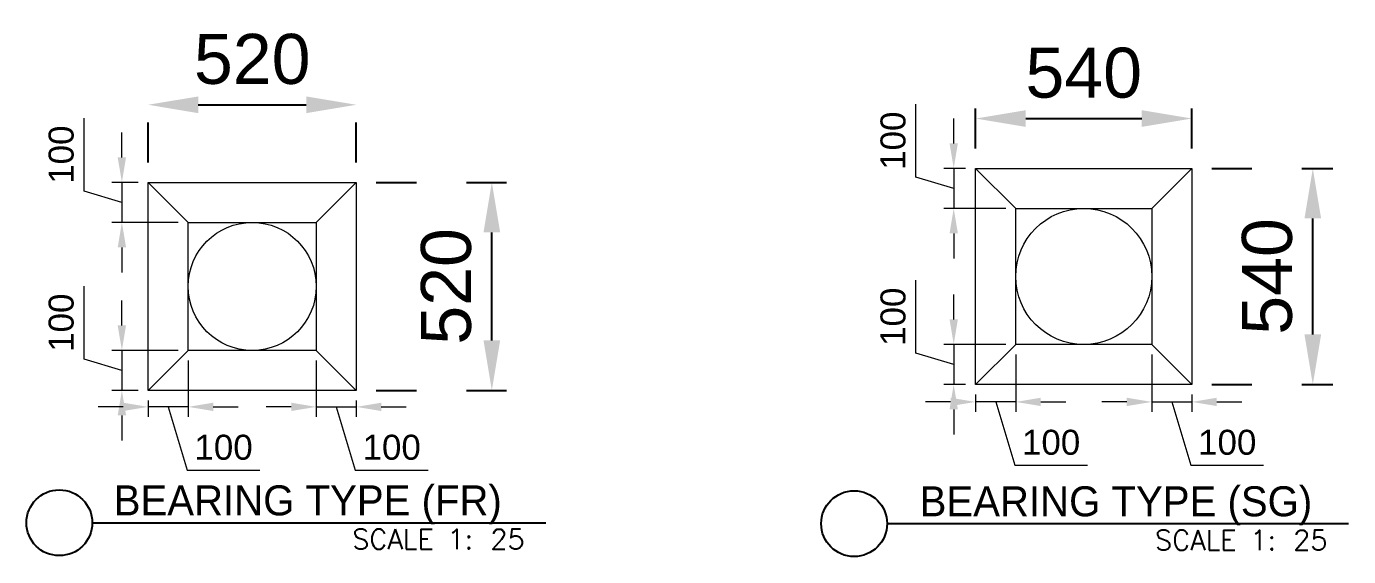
# Model space of a CAD drawing. Header units: metres. Extents: x 224457 to 224512, y 3642199 to 3642337.
# Drawn here: x 224508.875 to 224512.178, y 3642288.754 to 3642290.079 of the extents above; entities that cross this region are included whole.
import ezdxf
from ezdxf.enums import TextEntityAlignment as Align

# ---------------------------------------------------------------- set-up
doc = ezdxf.new("R2010")
doc.units = ezdxf.units.M
doc.linetypes.add('DOT2', pattern=[0.125, 0, -0.125])
doc.linetypes.add('HIDDEN', pattern=[0.375, 0.25, -0.125])
doc.layers.add('00-Pn-Text Title', color=4, linetype='Continuous')
doc.layers.add('S-ANNO-DIMS', color=2, linetype='Continuous', lineweight=9)
doc.layers.add('S-BRDG-POT-BRNG', color=8, linetype='Continuous', lineweight=20)
doc.styles.add('PENTA-romans', font='romans.shx')
doc.styles.add('S-TEXT-METR-MILL-025', font='arial.ttf', dxfattribs={"height": 0.0625})
doc.styles.add('S-TEXT-METR-MILL-050', font='arial.ttf', dxfattribs={"height": 0.125})
doc.styles.add('TITLE BLOCK', font='romai___.ttf', dxfattribs={"height": 0.3})
doc.dimstyles.new('S-DIMS-METR-MILL-025', dxfattribs={"dimtxt": 0.0625, "dimasz": 0.0625, "dimexe": 0.025, "dimexo": 0.025, "dimgap": 0.025, "dimtad": 1, "dimdec": 0, "dimlfac": 1000, "dimzin": 0, "dimdsep": 46, "dimtxsty": 'S-TEXT-METR-MILL-025', "dimcen": 0, "dimclrd": 256, "dimclre": 256, "dimadec": 0, "dimazin": 0, "dimtfac": 1, "dimtdec": 0, "dimtmove": 1, "dimatfit": 3, "dimfxl": 1, "dimtzin": 0, "dimlwd": -1, "dimlwe": -1, "dimarcsym": 0})
doc.dimstyles.new('S-DIMS-METR-MILL-050', dxfattribs={"dimtxt": 0.125, "dimasz": 0.125, "dimexe": 0.05, "dimexo": 0.05, "dimgap": 0.05, "dimtad": 1, "dimdec": 0, "dimlfac": 1000, "dimzin": 0, "dimdsep": 46, "dimtxsty": 'S-TEXT-METR-MILL-050', "dimcen": 0, "dimclrd": 256, "dimclre": 256, "dimadec": 0, "dimazin": 0, "dimtfac": 1, "dimtdec": 0, "dimtmove": 1, "dimatfit": 3, "dimfxl": 1, "dimtfill": 1, "dimtzin": 0, "dimlwd": -1, "dimlwe": -1, "dimarcsym": 0})

# ---------------------------------------------------------------- blocks, each defined once
blk = doc.blocks.new('*U61')
at = {"color": 1, "ltscale": 0.5}
blk.add_lwpolyline([(0, 0), (4.532, 0)], dxfattribs=at)
blk.add_circle((-0.329, 0), 0.329, dxfattribs=at)
at = {"color": 2, "ltscale": 0.5, "style": 'PENTA-romans'}
blk.add_text('SCALE 1:', height=0.2, dxfattribs=at).set_placement((2.598, -0.264))
blk.add_attdef('SCALE', (3.979, -0.264), '', height=0.2, dxfattribs=at)
at = {"layer": '00-Pn-Text Title', "style": 'TITLE BLOCK'}
for tag, p in [('TITLE1', (0.215, 0.074)), ('TITLE2', (0.172, -0.345))]:
    blk.add_attdef(tag, p, '', height=0.3, dxfattribs=at)
at = {"layer": '00-Pn-Text Title', "color": 2, "style": 'TITLE BLOCK'}
blk.add_attdef('NO', text='', height=0.3, dxfattribs=at).set_placement((-0.329, 0, 0), align=Align.MIDDLE_CENTER)
blk = doc.blocks.new('*U62')
at = {"color": 1, "ltscale": 0.5}
blk.add_lwpolyline([(0, 0), (4.612, 0)], dxfattribs=at)
blk.add_circle((-0.329, 0), 0.329, dxfattribs=at)
at = {"color": 2, "ltscale": 0.5, "style": 'PENTA-romans'}
blk.add_text('SCALE 1:', height=0.2, dxfattribs=at).set_placement((2.678, -0.264))
blk.add_attdef('SCALE', (4.059, -0.264), '', height=0.2, dxfattribs=at)
at = {"layer": '00-Pn-Text Title', "style": 'TITLE BLOCK'}
for tag, p in [('TITLE1', (0.215, 0.074)), ('TITLE2', (0.172, -0.345))]:
    blk.add_attdef(tag, p, '', height=0.3, dxfattribs=at)
at = {"layer": '00-Pn-Text Title', "color": 2, "style": 'TITLE BLOCK'}
blk.add_attdef('NO', text='', height=0.3, dxfattribs=at).set_placement((-0.329, 0, 0), align=Align.MIDDLE_CENTER)
blk = doc.blocks.new('*D107')
at = {"layer": 'Defpoints', "color": 0, "transparency": 16777216}
for p in [(224509.1788, 3642289.6896), (224509.1132, 3642289.5896), (224509.2788, 3642289.5896)]:
    blk.add_point(p, dxfattribs=at)
at = {"layer": 'S-ANNO-DIMS', "transparency": 16777216}
for p, q in [((224509.0187, 3642289.6679), (224509.0187, 3642289.8499)), ((224509.1132, 3642289.7521), (224509.1132, 3642289.8146)), ((224509.1538, 3642289.6896), (224509.0882, 3642289.6896)), ((224509.1132, 3642289.6896), (224509.1132, 3642289.5896)), ((224509.1132, 3642289.6896), (224509.1132, 3642289.5896)), ((224509.1132, 3642289.6396), (224509.0187, 3642289.6679)), ((224509.2538, 3642289.5896), (224509.0882, 3642289.5896)), ((224509.1132, 3642289.5271), (224509.1132, 3642289.4646))]:
    blk.add_line(p, q, dxfattribs=at)
for points in [[(224509.1027, 3642289.7521), (224509.1236, 3642289.7521), (224509.1132, 3642289.6896)], [(224509.1027, 3642289.5271), (224509.1236, 3642289.5271), (224509.1132, 3642289.5896)]]:
    blk.add_solid(points, dxfattribs=at)
at = {"layer": 'S-ANNO-DIMS', "color": 0, "transparency": 16777216, "insert": (224508.9618, 3642289.7589), "char_height": 0.0625, "attachment_point": 5, "rotation": 90, "style": 'S-TEXT-METR-MILL-025'}
blk.add_mtext('100', dxfattribs=at)
blk = doc.blocks.new('*D125')
at = {"layer": 'Defpoints', "color": 0, "transparency": 16777216}
for p in [(224509.2788, 3642289.2696), (224509.1132, 3642289.1696), (224509.1788, 3642289.1696)]:
    blk.add_point(p, dxfattribs=at)
at = {"layer": 'S-ANNO-DIMS', "transparency": 16777216}
for p, q in [((224509.0187, 3642289.2479), (224509.0187, 3642289.4299)), ((224509.1132, 3642289.3321), (224509.1132, 3642289.3946)), ((224509.2538, 3642289.2696), (224509.0882, 3642289.2696)), ((224509.1132, 3642289.2696), (224509.1132, 3642289.1696)), ((224509.1132, 3642289.2696), (224509.1132, 3642289.1696)), ((224509.1132, 3642289.2196), (224509.0187, 3642289.2479)), ((224509.1538, 3642289.1696), (224509.0882, 3642289.1696)), ((224509.1132, 3642289.1071), (224509.1132, 3642289.0446))]:
    blk.add_line(p, q, dxfattribs=at)
for points in [[(224509.1027, 3642289.3321), (224509.1236, 3642289.3321), (224509.1132, 3642289.2696)], [(224509.1027, 3642289.1071), (224509.1236, 3642289.1071), (224509.1132, 3642289.1696)]]:
    blk.add_solid(points, dxfattribs=at)
at = {"layer": 'S-ANNO-DIMS', "color": 0, "transparency": 16777216, "insert": (224508.9618, 3642289.3389), "char_height": 0.0625, "attachment_point": 5, "rotation": 90, "style": 'S-TEXT-METR-MILL-025'}
blk.add_mtext('100', dxfattribs=at)
blk = doc.blocks.new('*D108')
at = {"layer": 'Defpoints', "color": 0, "transparency": 16777216}
for p in [(224509.5988, 3642289.2696), (224509.6988, 3642289.1696), (224509.6988, 3642289.1285)]:
    blk.add_point(p, dxfattribs=at)
at = {"layer": 'S-ANNO-DIMS', "transparency": 16777216}
for p, q in [((224509.5988, 3642289.2446), (224509.5988, 3642289.1035)), ((224509.5363, 3642289.1285), (224509.4738, 3642289.1285)), ((224509.5988, 3642289.1285), (224509.6988, 3642289.1285)), ((224509.5988, 3642289.1285), (224509.6988, 3642289.1285)), ((224509.6488, 3642289.1285), (224509.6962, 3642288.9703)), ((224509.6988, 3642289.1446), (224509.6988, 3642289.1035)), ((224509.7613, 3642289.1285), (224509.8238, 3642289.1285)), ((224509.6962, 3642288.9703), (224509.8782, 3642288.9703))]:
    blk.add_line(p, q, dxfattribs=at)
for points in [[(224509.5363, 3642289.1389), (224509.5363, 3642289.1181), (224509.5988, 3642289.1285)], [(224509.7613, 3642289.1389), (224509.7613, 3642289.1181), (224509.6988, 3642289.1285)]]:
    blk.add_solid(points, dxfattribs=at)
at = {"layer": 'S-ANNO-DIMS', "color": 0, "transparency": 16777216, "insert": (224509.7872, 3642289.0272), "char_height": 0.0625, "attachment_point": 5, "style": 'S-TEXT-METR-MILL-025'}
blk.add_mtext('100', dxfattribs=at)
blk = doc.blocks.new('*D109')
at = {"layer": 'Defpoints', "color": 0, "transparency": 16777216}
for p in [(224509.2788, 3642289.2696), (224509.1788, 3642289.1696), (224509.1788, 3642289.1285)]:
    blk.add_point(p, dxfattribs=at)
at = {"layer": 'S-ANNO-DIMS', "transparency": 16777216}
for p, q in [((224509.2788, 3642289.2446), (224509.2788, 3642289.1035)), ((224509.1163, 3642289.1285), (224509.0538, 3642289.1285)), ((224509.1788, 3642289.1446), (224509.1788, 3642289.1035)), ((224509.2788, 3642289.1285), (224509.1788, 3642289.1285)), ((224509.2788, 3642289.1285), (224509.1788, 3642289.1285)), ((224509.2288, 3642289.1285), (224509.2762, 3642288.9703)), ((224509.3413, 3642289.1285), (224509.4038, 3642289.1285)), ((224509.2762, 3642288.9703), (224509.4582, 3642288.9703))]:
    blk.add_line(p, q, dxfattribs=at)
for points in [[(224509.1163, 3642289.1389), (224509.1163, 3642289.1181), (224509.1788, 3642289.1285)], [(224509.3413, 3642289.1389), (224509.3413, 3642289.1181), (224509.2788, 3642289.1285)]]:
    blk.add_solid(points, dxfattribs=at)
at = {"layer": 'S-ANNO-DIMS', "color": 0, "transparency": 16777216, "insert": (224509.3672, 3642289.0272), "char_height": 0.0625, "attachment_point": 5, "style": 'S-TEXT-METR-MILL-025'}
blk.add_mtext('100', dxfattribs=at)
blk = doc.blocks.new('*D126')
at = {"layer": 'Defpoints', "color": 0, "transparency": 16777216}
for p in [(224511.3461, 3642289.2845), (224511.2461, 3642289.1845), (224511.2461, 3642289.1409)]:
    blk.add_point(p, dxfattribs=at)
at = {"layer": 'S-ANNO-DIMS', "transparency": 16777216}
for p, q in [((224511.3461, 3642289.2595), (224511.3461, 3642289.1159)), ((224511.2461, 3642289.1595), (224511.2461, 3642289.1159)), ((224511.1836, 3642289.1409), (224511.1211, 3642289.1409)), ((224511.3461, 3642289.1409), (224511.2461, 3642289.1409)), ((224511.3461, 3642289.1409), (224511.2461, 3642289.1409)), ((224511.2961, 3642289.1409), (224511.3436, 3642288.9827)), ((224511.4086, 3642289.1409), (224511.4711, 3642289.1409)), ((224511.3436, 3642288.9827), (224511.5256, 3642288.9827))]:
    blk.add_line(p, q, dxfattribs=at)
for points in [[(224511.1836, 3642289.1513), (224511.1836, 3642289.1305), (224511.2461, 3642289.1409)], [(224511.4086, 3642289.1513), (224511.4086, 3642289.1305), (224511.3461, 3642289.1409)]]:
    blk.add_solid(points, dxfattribs=at)
at = {"layer": 'S-ANNO-DIMS', "color": 0, "transparency": 16777216, "insert": (224511.4346, 3642289.0396), "char_height": 0.0625, "attachment_point": 5, "style": 'S-TEXT-METR-MILL-025'}
blk.add_mtext('100', dxfattribs=at)
blk = doc.blocks.new('*D110')
at = {"layer": 'Defpoints', "color": 0, "transparency": 16777216}
for p in [(224511.6861, 3642289.2845), (224511.7861, 3642289.1845), (224511.7861, 3642289.1409)]:
    blk.add_point(p, dxfattribs=at)
at = {"layer": 'S-ANNO-DIMS', "transparency": 16777216}
for p, q in [((224511.6861, 3642289.2595), (224511.6861, 3642289.1159)), ((224511.7861, 3642289.1595), (224511.7861, 3642289.1159)), ((224511.6236, 3642289.1409), (224511.5611, 3642289.1409)), ((224511.6861, 3642289.1409), (224511.7861, 3642289.1409)), ((224511.6861, 3642289.1409), (224511.7861, 3642289.1409)), ((224511.7361, 3642289.1409), (224511.7836, 3642288.9827)), ((224511.8486, 3642289.1409), (224511.9111, 3642289.1409)), ((224511.7836, 3642288.9827), (224511.9656, 3642288.9827))]:
    blk.add_line(p, q, dxfattribs=at)
for points in [[(224511.6236, 3642289.1513), (224511.6236, 3642289.1305), (224511.6861, 3642289.1409)], [(224511.8486, 3642289.1513), (224511.8486, 3642289.1305), (224511.7861, 3642289.1409)]]:
    blk.add_solid(points, dxfattribs=at)
at = {"layer": 'S-ANNO-DIMS', "color": 0, "transparency": 16777216, "insert": (224511.8746, 3642289.0396), "char_height": 0.0625, "attachment_point": 5, "style": 'S-TEXT-METR-MILL-025'}
blk.add_mtext('100', dxfattribs=at)
blk = doc.blocks.new('*D111')
at = {"layer": 'Defpoints', "color": 0, "transparency": 16777216}
for p in [(224511.3461, 3642289.2845), (224511.1913, 3642289.1845), (224511.2461, 3642289.1845)]:
    blk.add_point(p, dxfattribs=at)
at = {"layer": 'S-ANNO-DIMS', "transparency": 16777216}
for p, q in [((224511.0969, 3642289.2628), (224511.0969, 3642289.4448)), ((224511.1913, 3642289.347), (224511.1913, 3642289.4095)), ((224511.1913, 3642289.2345), (224511.0969, 3642289.2628)), ((224511.3211, 3642289.2845), (224511.1663, 3642289.2845)), ((224511.1913, 3642289.2845), (224511.1913, 3642289.1845)), ((224511.1913, 3642289.2845), (224511.1913, 3642289.1845)), ((224511.2211, 3642289.1845), (224511.1663, 3642289.1845)), ((224511.1913, 3642289.122), (224511.1913, 3642289.0595))]:
    blk.add_line(p, q, dxfattribs=at)
for points in [[(224511.1809, 3642289.347), (224511.2017, 3642289.347), (224511.1913, 3642289.2845)], [(224511.1809, 3642289.122), (224511.2017, 3642289.122), (224511.1913, 3642289.1845)]]:
    blk.add_solid(points, dxfattribs=at)
at = {"layer": 'S-ANNO-DIMS', "color": 0, "transparency": 16777216, "insert": (224511.04, 3642289.3538), "char_height": 0.0625, "attachment_point": 5, "rotation": 90, "style": 'S-TEXT-METR-MILL-025'}
blk.add_mtext('100', dxfattribs=at)
blk = doc.blocks.new('*D112')
at = {"layer": 'Defpoints', "color": 0, "transparency": 16777216}
for p in [(224511.2461, 3642289.7245), (224511.1913, 3642289.6245), (224511.3461, 3642289.6245)]:
    blk.add_point(p, dxfattribs=at)
at = {"layer": 'S-ANNO-DIMS', "transparency": 16777216}
for p, q in [((224511.0969, 3642289.7028), (224511.0969, 3642289.8848)), ((224511.1913, 3642289.787), (224511.1913, 3642289.8495)), ((224511.2211, 3642289.7245), (224511.1663, 3642289.7245)), ((224511.1913, 3642289.7245), (224511.1913, 3642289.6245)), ((224511.1913, 3642289.7245), (224511.1913, 3642289.6245)), ((224511.1913, 3642289.6745), (224511.0969, 3642289.7028)), ((224511.3211, 3642289.6245), (224511.1663, 3642289.6245)), ((224511.1913, 3642289.562), (224511.1913, 3642289.4995))]:
    blk.add_line(p, q, dxfattribs=at)
for points in [[(224511.1809, 3642289.787), (224511.2017, 3642289.787), (224511.1913, 3642289.7245)], [(224511.1809, 3642289.562), (224511.2017, 3642289.562), (224511.1913, 3642289.6245)]]:
    blk.add_solid(points, dxfattribs=at)
at = {"layer": 'S-ANNO-DIMS', "color": 0, "transparency": 16777216, "insert": (224511.04, 3642289.7938), "char_height": 0.0625, "attachment_point": 5, "rotation": 90, "style": 'S-TEXT-METR-MILL-025'}
blk.add_mtext('100', dxfattribs=at)
blk = doc.blocks.new('*D132')
at = {"linetype": 'DOT2', "transparency": 16777216}
for p, q in [((224509.1788, 3642289.7396), (224509.1788, 3642289.9336)), ((224509.6988, 3642289.7396), (224509.6988, 3642289.9336))]:
    blk.add_line(p, q, dxfattribs=at)
at = {"transparency": 16777216}
blk.add_line((224509.3038, 3642289.8836), (224509.5738, 3642289.8836), dxfattribs=at)
for points in [[(224509.3038, 3642289.9044), (224509.3038, 3642289.8627), (224509.1788, 3642289.8836)], [(224509.5738, 3642289.9044), (224509.5738, 3642289.8627), (224509.6988, 3642289.8836)]]:
    blk.add_solid(points, dxfattribs=at)
at = {"layer": 'Defpoints', "color": 0, "transparency": 16777216}
for p in [(224509.6988, 3642289.8836), (224509.1788, 3642289.6896), (224509.6988, 3642289.6896)]:
    blk.add_point(p, dxfattribs=at)
at = {"color": 0, "transparency": 16777216, "insert": (224509.4388, 3642289.9974), "char_height": 0.125, "attachment_point": 5, "style": 'S-TEXT-METR-MILL-050', "bg_fill": 3, "box_fill_scale": 1.1, "bg_fill_color": 256, "bg_fill_true_color": 13158600, "bg_fill_transparency": 0}
blk.add_mtext('520', dxfattribs=at)
blk = doc.blocks.new('*D133')
at = {"linetype": 'DOT2', "transparency": 16777216}
for p, q in [((224509.7488, 3642289.6896), (224510.0874, 3642289.6896)), ((224509.7488, 3642289.1696), (224510.0874, 3642289.1696))]:
    blk.add_line(p, q, dxfattribs=at)
at = {"transparency": 16777216}
blk.add_line((224510.0374, 3642289.2946), (224510.0374, 3642289.5646), dxfattribs=at)
for points in [[(224510.0166, 3642289.5646), (224510.0582, 3642289.5646), (224510.0374, 3642289.6896)], [(224510.0166, 3642289.2946), (224510.0582, 3642289.2946), (224510.0374, 3642289.1696)]]:
    blk.add_solid(points, dxfattribs=at)
at = {"layer": 'Defpoints', "color": 0, "transparency": 16777216}
for p in [(224509.6988, 3642289.6896), (224510.0374, 3642289.6896), (224509.6988, 3642289.1696)]:
    blk.add_point(p, dxfattribs=at)
at = {"color": 0, "transparency": 16777216, "insert": (224509.9236, 3642289.4296), "char_height": 0.125, "attachment_point": 5, "rotation": 90, "style": 'S-TEXT-METR-MILL-050', "bg_fill": 3, "box_fill_scale": 1.1, "bg_fill_color": 256, "bg_fill_true_color": 13158600, "bg_fill_transparency": 0}
blk.add_mtext('520', dxfattribs=at)
blk = doc.blocks.new('*D134')
at = {"linetype": 'DOT2', "transparency": 16777216}
for p, q in [((224511.2461, 3642289.7745), (224511.2461, 3642289.8992)), ((224511.7861, 3642289.7745), (224511.7861, 3642289.8992))]:
    blk.add_line(p, q, dxfattribs=at)
at = {"transparency": 16777216}
blk.add_line((224511.3711, 3642289.8492), (224511.6611, 3642289.8492), dxfattribs=at)
for points in [[(224511.3711, 3642289.87), (224511.3711, 3642289.8283), (224511.2461, 3642289.8492)], [(224511.6611, 3642289.87), (224511.6611, 3642289.8283), (224511.7861, 3642289.8492)]]:
    blk.add_solid(points, dxfattribs=at)
at = {"layer": 'Defpoints', "color": 0, "transparency": 16777216}
for p in [(224511.7861, 3642289.8492), (224511.2461, 3642289.7245), (224511.7861, 3642289.7245)]:
    blk.add_point(p, dxfattribs=at)
at = {"color": 0, "transparency": 16777216, "insert": (224511.5161, 3642289.963), "char_height": 0.125, "attachment_point": 5, "style": 'S-TEXT-METR-MILL-050', "bg_fill": 3, "box_fill_scale": 1.1, "bg_fill_color": 256, "bg_fill_true_color": 13158600, "bg_fill_transparency": 0}
blk.add_mtext('540', dxfattribs=at)
blk = doc.blocks.new('*D135')
at = {"linetype": 'DOT2', "transparency": 16777216}
for p, q in [((224511.8361, 3642289.7245), (224512.1384, 3642289.7245)), ((224511.8361, 3642289.1845), (224512.1384, 3642289.1845))]:
    blk.add_line(p, q, dxfattribs=at)
at = {"transparency": 16777216}
blk.add_line((224512.0884, 3642289.3095), (224512.0884, 3642289.5995), dxfattribs=at)
for points in [[(224512.0676, 3642289.5995), (224512.1092, 3642289.5995), (224512.0884, 3642289.7245)], [(224512.0676, 3642289.3095), (224512.1092, 3642289.3095), (224512.0884, 3642289.1845)]]:
    blk.add_solid(points, dxfattribs=at)
at = {"layer": 'Defpoints', "color": 0, "transparency": 16777216}
for p in [(224511.7861, 3642289.7245), (224512.0884, 3642289.7245), (224511.7861, 3642289.1845)]:
    blk.add_point(p, dxfattribs=at)
at = {"color": 0, "transparency": 16777216, "insert": (224511.9746, 3642289.4545), "char_height": 0.125, "attachment_point": 5, "rotation": 90, "style": 'S-TEXT-METR-MILL-050', "bg_fill": 3, "box_fill_scale": 1.1, "bg_fill_color": 256, "bg_fill_true_color": 13158600, "bg_fill_transparency": 0}
blk.add_mtext('540', dxfattribs=at)

msp = doc.modelspace()

# ---------------------------------------------------------------- linework, layer by layer
at = {"layer": 'S-BRDG-POT-BRNG', "color": 1, "linetype": 'HIDDEN', "ltscale": 7}
for points in [[(224511.2461, 3642289.7245), (224511.7861, 3642289.7245), (224511.7861, 3642289.1845), (224511.2461, 3642289.1845)], [(224509.1788, 3642289.6896), (224509.6988, 3642289.6896), (224509.6988, 3642289.1696), (224509.1788, 3642289.1696)]]:
    msp.add_lwpolyline(points, close=True, dxfattribs=at)
for points in [[(224511.3461, 3642289.6245), (224511.2461, 3642289.7245)], [(224511.6861, 3642289.6245), (224511.7861, 3642289.7245)], [(224509.2788, 3642289.5896), (224509.1788, 3642289.6896)], [(224509.5988, 3642289.5896), (224509.6988, 3642289.6896)], [(224511.3461, 3642289.6245), (224511.6861, 3642289.6245), (224511.6861, 3642289.2845), (224511.3461, 3642289.2845), (224511.3461, 3642289.6245)], [(224509.2788, 3642289.5896), (224509.5988, 3642289.5896), (224509.5988, 3642289.2696), (224509.2788, 3642289.2696), (224509.2788, 3642289.5896)], [(224509.2788, 3642289.2696), (224509.1788, 3642289.1696)], [(224509.5988, 3642289.2696), (224509.6988, 3642289.1696)], [(224511.3461, 3642289.2845), (224511.2461, 3642289.1845)], [(224511.6861, 3642289.2845), (224511.7861, 3642289.1845)]]:
    msp.add_lwpolyline(points, dxfattribs=at)
for centre, radius in [((224511.5161, 3642289.4545), 0.17), ((224509.4388, 3642289.4296), 0.16)]:
    msp.add_circle(centre, radius, dxfattribs=at)

# ---------------------------------------------------------------- block references
at = {"layer": '00-Pn-Text Title'}
ref = msp.add_blockref('*U61', (224509.0392, 3642288.8389, 0), dxfattribs=dict(at, xscale=0.2499999999999998, yscale=0.2499999999999998, zscale=0.2499999999999998))
ref.add_attrib('SCALE', '25', (224510.0338, 3642288.7728, 0), dxfattribs={"layer": '0', "color": 2, "ltscale": 0.5, "height": 0.05, "style": 'PENTA-romans'})
ref.add_attrib('TITLE1', 'BEARING TYPE (FR)', (224509.0928, 3642288.8573, 0), dxfattribs={"height": 0.075, "style": 'TITLE BLOCK'})
ref = msp.add_blockref('*U62', (224511.0247, 3642288.8366), dxfattribs=dict(at, xscale=0.2499999999999997, yscale=0.2499999999999997, zscale=0.2499999999999997))
ref.add_attrib('SCALE', '25', (224512.0393, 3642288.7705), dxfattribs={"layer": '0', "color": 2, "ltscale": 0.5, "height": 0.05, "style": 'PENTA-romans'})
ref.add_attrib('TITLE1', ' BEARING TYPE (SG)', (224511.0783, 3642288.855), dxfattribs={"height": 0.075, "style": 'TITLE BLOCK'})

# ---------------------------------------------------------------- dimensions: what is measured, and where the dimension line sits
at = {"layer": 'S-ANNO-DIMS'}
for base, p1, p2, picture, middle in [((224511.1913, 3642289.6245), (224511.2461, 3642289.7245), (224511.3461, 3642289.6245), '*D112', (224511.04, 3642289.7278)), ((224509.1132, 3642289.5896), (224509.1788, 3642289.6896), (224509.2788, 3642289.5896), '*D107', (224508.9618, 3642289.6929)), ((224509.1132, 3642289.1696), (224509.2788, 3642289.2696), (224509.1788, 3642289.1696), '*D125', (224508.9618, 3642289.2729)), ((224511.1913, 3642289.1845), (224511.3461, 3642289.2845), (224511.2461, 3642289.1845), '*D111', (224511.04, 3642289.2878))]:
    dim = msp.add_linear_dim(base=base, p1=p1, p2=p2, angle=90, dimstyle='S-DIMS-METR-MILL-025', dxfattribs=at)
    dim.commit()
    dim.dimension.update_dxf_attribs({"geometry": picture, "text_midpoint": middle})
for base, p1, p2, picture, middle in [((224509.1788, 3642289.1285), (224509.2788, 3642289.2696), (224509.1788, 3642289.1696), '*D109', (224509.3012, 3642289.0272)), ((224509.6988, 3642289.1285), (224509.5988, 3642289.2696), (224509.6988, 3642289.1696), '*D108', (224509.7212, 3642289.0272)), ((224511.2461, 3642289.1409), (224511.3461, 3642289.2845), (224511.2461, 3642289.1845), '*D126', (224511.3686, 3642289.0396)), ((224511.7861, 3642289.1409), (224511.6861, 3642289.2845), (224511.7861, 3642289.1845), '*D110', (224511.8086, 3642289.0396))]:
    dim = msp.add_linear_dim(base=base, p1=p1, p2=p2, dimstyle='S-DIMS-METR-MILL-025', dxfattribs=at)
    dim.commit()
    dim.dimension.update_dxf_attribs({"geometry": picture, "text_midpoint": middle})

# ---------------------------------------------------------------- next in the draw order: dimensions: what is measured, and where the dimension line sits
at = {"color": 5}
for base, p1, p2, picture, middle in [((224509.6988, 3642289.8836), (224509.1788, 3642289.6896), (224509.6988, 3642289.6896), '*D132', (224509.4388, 3642289.9974)), ((224511.7861, 3642289.8492), (224511.2461, 3642289.7245), (224511.7861, 3642289.7245), '*D134', (224511.5161, 3642289.963))]:
    dim = msp.add_linear_dim(base=base, p1=p1, p2=p2, dimstyle='S-DIMS-METR-MILL-050', dxfattribs=at)
    dim.commit()
    dim.dimension.update_dxf_attribs({"geometry": picture, "text_midpoint": middle})

# ---------------------------------------------------------------- next in the draw order: dimensions: what is measured, and where the dimension line sits
for base, p1, p2, picture, middle in [((224512.0884, 3642289.7245), (224511.7861, 3642289.1845), (224511.7861, 3642289.7245), '*D135', (224511.9746, 3642289.4545)), ((224510.0374, 3642289.6896), (224509.6988, 3642289.1696), (224509.6988, 3642289.6896), '*D133', (224509.9236, 3642289.4296))]:
    dim = msp.add_linear_dim(base=base, p1=p1, p2=p2, angle=90, dimstyle='S-DIMS-METR-MILL-050', dxfattribs=at)
    dim.commit()
    dim.dimension.update_dxf_attribs({"geometry": picture, "text_midpoint": middle})

doc.saveas('drawing.dxf')
